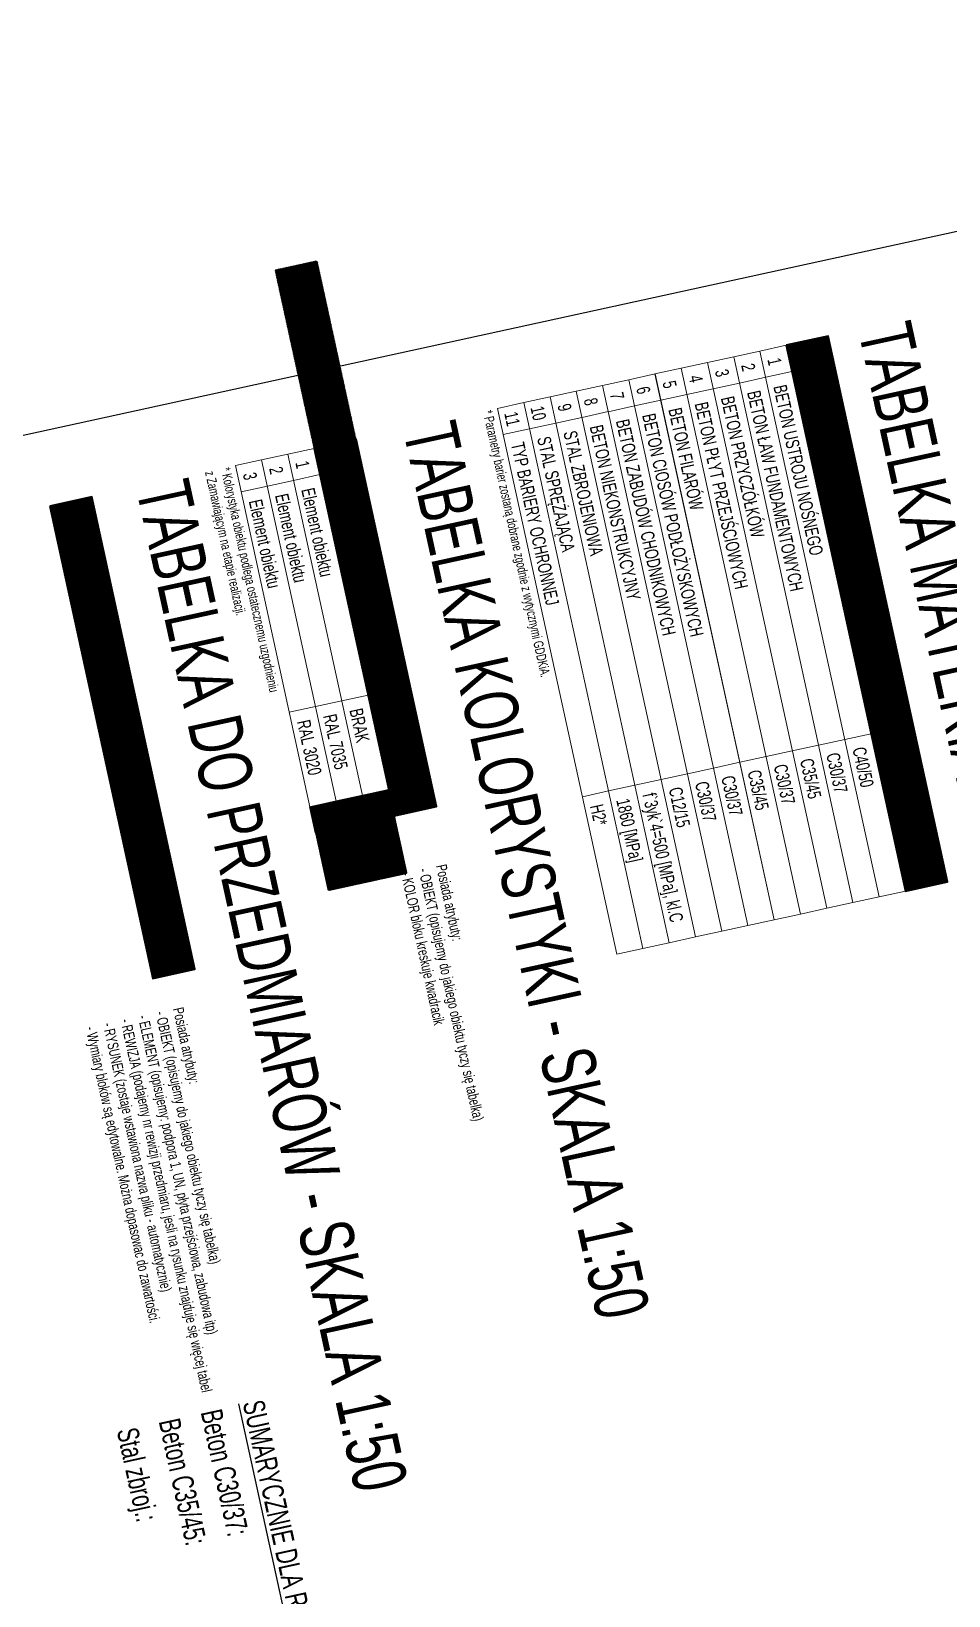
# Model space of a CAD drawing. Header units: metres. Extents: x 8416582 to 8417409, y 5771873 to 5772737.
# Drawn here: x 8416772.39 to 8416780.93, y 5772718.68 to 5772733.24 of the extents above; entities that cross this region are included whole.
import ezdxf
from ezdxf.enums import TextEntityAlignment as Align

# ---------------------------------------------------------------- set-up
doc = ezdxf.new("R2010")
doc.units = ezdxf.units.M
for name, color, linetype, lineweight in [('AII_M_kreskowanie', 8, 'Continuous', 0), ('AII_M_legenda', 1, 'Continuous', 25), ('AII_M_opisy', 1, 'Continuous', 25), ('AII_M_opisy tabele', 1, 'Continuous', 25)]:
    doc.layers.add(name, color=color, linetype=linetype, lineweight=lineweight)
doc.layers.add('AII_M_pomoc', color=30, linetype='Continuous', plot=False)
doc.layers.add('AII_M_przedmiar', color=1, linetype='Continuous', plot=False)
doc.styles.add('CDMSTYLE', font='CDMSIMPL.shx', dxfattribs={"width": 0.7, "bigfont": 'CDMBIGPL.shx'})
pattern_1 = [(45, (-11, 4e-08), (-0.02245064, 0.02245064), [])]

# ---------------------------------------------------------------- blocks, each defined once
blk = doc.blocks.new('*U398')
at = {"layer": 'AII_M_legenda', "linetype": 'Continuous', "lineweight": 25}
h = blk.add_hatch(dxfattribs=at)
h.set_pattern_fill('ANSI37', color=254, scale=0.04)
h.set_pattern_definition([(45, (-246.66827, -46.22293), (-0.08980256, 0.08980256), []), (135, (-246.66827, -46.22293), (-0.08980256, -0.08980256), [])])
h.paths.add_polyline_path([(0, 0), (90, 0), (90, 8), (0, 8)])
at = {"layer": 'AII_M_legenda', "color": 2, "linetype": 'Continuous', "lineweight": 35}
blk.add_lwpolyline([(0, 0), (90, 0), (90, 8), (0, 8)], close=True, dxfattribs=at)
at = {"lineweight": 25, "style": 'CDMSTYLE', "width": 0.7, "flags": 9}
for tag, p in [('OBIEKT', (-17.5, 2.25)), ('ELEMENT', (-2.5, 2.25))]:
    blk.add_attdef(tag, text='', height=2.5, dxfattribs=at).set_placement(p, align=Align.MIDDLE_RIGHT)
at = {"layer": 'AII_M_legenda', "color": 3, "linetype": 'Continuous', "lineweight": -2, "style": 'CDMSTYLE', "width": 0.6}
blk.add_attdef('NAGŁÓWEK', text='', height=4, rotation=360, dxfattribs=at).set_placement((4, 4), align=Align.MIDDLE_LEFT)
blk = doc.blocks.new('*U91')
at = {"layer": 'AII_M_legenda', "color": 1, "linetype": 'Continuous', "lineweight": 18, "ltscale": 0.4}
for p, q in [((0, 0), (0, -5)), ((104, 0), (0, 0)), ((5, 0), (5, -5)), ((74, 0), (74, -5)), ((104, -5), (104, 0)), ((104, -5), (0, -5))]:
    blk.add_line(p, q, dxfattribs=at)
at = {"lineweight": 25, "style": 'CDMSTYLE', "width": 0.7, "flags": 9}
for tag, p in [('OBIEKT', (-17.5, -2.75)), ('ELEMENT', (-2.5, -2.75))]:
    blk.add_attdef(tag, text='', height=2.5, dxfattribs=at).set_placement(p, align=Align.MIDDLE_RIGHT)
at = {"layer": 'AII_M_legenda', "color": 1, "lineweight": 25, "style": 'CDMSTYLE', "width": 0.7, "flags": 8}
blk.add_attdef('NR', text='', height=2.5, dxfattribs=at).set_placement((2.5, -2.75), align=Align.MIDDLE_CENTER)
for tag, p in [('NAZWA', (7, -2.75)), ('OPIS', (76, -2.75))]:
    blk.add_attdef(tag, text='', height=2.5, dxfattribs=at).set_placement(p, align=Align.MIDDLE_LEFT)
blk = doc.blocks.new('*U413')
at = {"layer": 'AII_M_legenda', "linetype": 'Continuous', "lineweight": 25}
h = blk.add_hatch(dxfattribs=at)
h.set_pattern_fill('ANSI37', color=254, scale=0.04)
h.set_pattern_definition([(45, (-266.66827, -46.22293), (-0.08980256, 0.08980256), []), (135, (-266.66827, -46.22293), (-0.08980256, -0.08980256), [])])
h.paths.add_polyline_path([(-34, 0), (70, 0), (70, 8), (-34, 8)])
at = {"layer": 'AII_M_legenda', "color": 2, "linetype": 'Continuous', "lineweight": 35}
blk.add_lwpolyline([(0, 0), (70, 0), (70, 8), (0, 8)], close=True, dxfattribs=at)
at = {"lineweight": 25, "style": 'CDMSTYLE', "width": 0.7, "flags": 9}
for tag, p in [('OBIEKT', (-17.5, 2.25)), ('ELEMENT', (-2.5, 2.25))]:
    blk.add_attdef(tag, text='', height=2.5, dxfattribs=at).set_placement(p, align=Align.MIDDLE_RIGHT)
at = {"layer": 'AII_M_legenda', "color": 3, "linetype": 'Continuous', "lineweight": -2, "style": 'CDMSTYLE', "width": 0.6}
blk.add_attdef('NAGŁÓWEK', text='', height=4, rotation=360, dxfattribs=at).set_placement((4, 4), align=Align.MIDDLE_LEFT)
blk = doc.blocks.new('*U411')
at = {"layer": 'AII_M_kreskowanie', "lineweight": 13}
h = blk.add_hatch(dxfattribs=at)
h.set_pattern_fill('ANSI31', color=0, scale=0.01)
h.set_pattern_definition([(45, (-11, 4e-08), (-0.02245064, 0.02245064), [])])
h.paths.add_polyline_path([(65, 0), (81, 0), (81, -5), (65, -5)])
at = {"layer": 'AII_M_legenda', "color": 1, "linetype": 'Continuous', "lineweight": 18, "ltscale": 0.4}
for p, q in [((0, 0), (0, -5)), ((70, 0), (0, 0)), ((5, 0), (5, -5)), ((47, 0), (47, -5)), ((65, 0), (65, -5)), ((70, -5), (70, 0)), ((70, -5), (0, -5))]:
    blk.add_line(p, q, dxfattribs=at)
at = {"layer": 'Defpoints', "lineweight": 25, "elevation": 0}
blk.add_lwpolyline([(65, 0), (70, 0), (70, -5), (65, -5)], close=True, dxfattribs=at)
at = {"lineweight": 25, "style": 'CDMSTYLE', "width": 0.7, "flags": 9}
for tag, p in [('OBIEKT', (-17.5, -2.75)), ('ELEMENT', (-2.5, -2.75))]:
    blk.add_attdef(tag, text='', height=2.5, dxfattribs=at).set_placement(p, align=Align.MIDDLE_RIGHT)
at = {"layer": 'AII_M_legenda', "color": 1, "lineweight": 25, "style": 'CDMSTYLE', "width": 0.7, "flags": 8}
blk.add_attdef('NR', text='', height=2.5, dxfattribs=at).set_placement((2.5, -2.75), align=Align.MIDDLE_CENTER)
for tag, p in [('NAZWA', (7, -2.75)), ('KLASA', (49, -2.75))]:
    blk.add_attdef(tag, text='', height=2.5, dxfattribs=at).set_placement(p, align=Align.MIDDLE_LEFT)
blk = doc.blocks.new('*U412')
at = {"layer": 'AII_M_kreskowanie', "lineweight": 13}
h = blk.add_hatch(dxfattribs=at)
h.set_pattern_fill('ANSI31', color=0, scale=0.01)
h.set_pattern_definition(pattern_1)
h.paths.add_polyline_path([(65, 0), (81, 0), (81, -5), (65, -5)])
at = {"layer": 'AII_M_legenda', "color": 1, "linetype": 'Continuous', "lineweight": 18, "ltscale": 0.4}
for p, q in [((0, 0), (0, -5)), ((70, 0), (0, 0)), ((5, 0), (5, -5)), ((47, 0), (47, -5)), ((65, 0), (65, -5)), ((70, -5), (70, 0)), ((70, -5), (0, -5))]:
    blk.add_line(p, q, dxfattribs=at)
at = {"layer": 'Defpoints', "lineweight": 25, "elevation": 0}
blk.add_lwpolyline([(65, 0), (70, 0), (70, -5), (65, -5)], close=True, dxfattribs=at)
at = {"lineweight": 25, "style": 'CDMSTYLE', "width": 0.7, "flags": 9}
for tag, p in [('OBIEKT', (-17.5, -2.75)), ('ELEMENT', (-2.5, -2.75))]:
    blk.add_attdef(tag, text='', height=2.5, dxfattribs=at).set_placement(p, align=Align.MIDDLE_RIGHT)
at = {"layer": 'AII_M_legenda', "color": 1, "lineweight": 25, "style": 'CDMSTYLE', "width": 0.7, "flags": 8}
blk.add_attdef('NR', text='', height=2.5, dxfattribs=at).set_placement((2.5, -2.75), align=Align.MIDDLE_CENTER)
for tag, p in [('NAZWA', (7, -2.75)), ('KLASA', (49, -2.75))]:
    blk.add_attdef(tag, text='', height=2.5, dxfattribs=at).set_placement(p, align=Align.MIDDLE_LEFT)
blk = doc.blocks.new('*U410')
at = {"layer": 'AII_M_kreskowanie', "lineweight": 13}
h = blk.add_hatch(dxfattribs=at)
h.set_pattern_fill('ANSI31', color=0, scale=0.01)
h.set_pattern_definition(pattern_1)
h.paths.add_polyline_path([(65, 0), (81, 0), (81, -5), (65, -5)])
at = {"layer": 'AII_M_legenda', "color": 1, "linetype": 'Continuous', "lineweight": 18, "ltscale": 0.4}
for p, q in [((0, 0), (0, -5)), ((70, 0), (0, 0)), ((5, 0), (5, -5)), ((47, 0), (47, -5)), ((65, 0), (65, -5)), ((70, -5), (70, 0)), ((70, -5), (0, -5))]:
    blk.add_line(p, q, dxfattribs=at)
at = {"layer": 'Defpoints', "lineweight": 25, "elevation": 0}
blk.add_lwpolyline([(65, 0), (70, 0), (70, -5), (65, -5)], close=True, dxfattribs=at)
at = {"lineweight": 25, "style": 'CDMSTYLE', "width": 0.7, "flags": 9}
for tag, p in [('OBIEKT', (-17.5, -2.75)), ('ELEMENT', (-2.5, -2.75))]:
    blk.add_attdef(tag, text='', height=2.5, dxfattribs=at).set_placement(p, align=Align.MIDDLE_RIGHT)
at = {"layer": 'AII_M_legenda', "color": 1, "lineweight": 25, "style": 'CDMSTYLE', "width": 0.7, "flags": 8}
blk.add_attdef('NR', text='', height=2.5, dxfattribs=at).set_placement((2.5, -2.75), align=Align.MIDDLE_CENTER)
for tag, p in [('NAZWA', (7, -2.75)), ('KLASA', (49, -2.75))]:
    blk.add_attdef(tag, text='', height=2.5, dxfattribs=at).set_placement(p, align=Align.MIDDLE_LEFT)
blk = doc.blocks.new('*U93')
at = {"layer": 'AII_M_legenda', "color": 1, "linetype": 'Continuous', "lineweight": 18, "ltscale": 0.4}
for p, q in [((0, 0), (0, -5)), ((104, 0), (0, 0)), ((5, 0), (5, -5)), ((74, 0), (74, -5)), ((104, -5), (104, 0)), ((104, -5), (0, -5))]:
    blk.add_line(p, q, dxfattribs=at)
at = {"lineweight": 25, "style": 'CDMSTYLE', "width": 0.7, "flags": 9}
for tag, p in [('OBIEKT', (-17.5, -2.75)), ('ELEMENT', (-2.5, -2.75))]:
    blk.add_attdef(tag, text='', height=2.5, dxfattribs=at).set_placement(p, align=Align.MIDDLE_RIGHT)
at = {"layer": 'AII_M_legenda', "color": 1, "lineweight": 25, "style": 'CDMSTYLE', "width": 0.7, "flags": 8}
blk.add_attdef('NR', text='', height=2.5, dxfattribs=at).set_placement((2.5, -2.75), align=Align.MIDDLE_CENTER)
for tag, p in [('NAZWA', (7, -2.75)), ('OPIS', (76, -2.75))]:
    blk.add_attdef(tag, text='', height=2.5, dxfattribs=at).set_placement(p, align=Align.MIDDLE_LEFT)
blk = doc.blocks.new('*U92')
at = {"layer": 'AII_M_legenda', "linetype": 'Continuous', "lineweight": 25}
h = blk.add_hatch(dxfattribs=at)
h.set_pattern_fill('ANSI37', color=254, scale=0.04)
h.set_pattern_definition([(45, (-232.66827, -46.22293), (-0.08980256, 0.08980256), []), (135, (-232.66827, -46.22293), (-0.08980256, -0.08980256), [])])
h.paths.add_polyline_path([(0, 0), (104, 0), (104, 8), (0, 8)])
at = {"layer": 'AII_M_legenda', "color": 2, "linetype": 'Continuous', "lineweight": 35}
blk.add_lwpolyline([(0, 0), (104, 0), (104, 8), (0, 8)], close=True, dxfattribs=at)
at = {"lineweight": 25, "style": 'CDMSTYLE', "width": 0.7, "flags": 9}
for tag, p in [('OBIEKT', (-17.5, 2.25)), ('ELEMENT', (-2.5, 2.25))]:
    blk.add_attdef(tag, text='', height=2.5, dxfattribs=at).set_placement(p, align=Align.MIDDLE_RIGHT)
at = {"layer": 'AII_M_legenda', "color": 3, "linetype": 'Continuous', "lineweight": -2, "style": 'CDMSTYLE', "width": 0.6}
blk.add_attdef('NAGŁÓWEK', text='', height=4, rotation=360, dxfattribs=at).set_placement((4, 4), align=Align.MIDDLE_LEFT)

msp = doc.modelspace()

# ---------------------------------------------------------------- linework, layer by layer
at = {"layer": 'AII_M_pomoc', "linetype": 'Continuous', "lineweight": 25}
msp.add_lwpolyline([(8416789.5323, 5772733.2416), (8416792.3474, 5772720.3521), (8416762.8419, 5772713.908), (8416760.0268, 5772726.7975)], close=True, dxfattribs=at)

# ---------------------------------------------------------------- block references
at = {"layer": 'AII_M_opisy tabele', "xscale": 0.04999999999999999, "yscale": 0.04999999999999999, "zscale": 0.04999999999999999, "rotation": 282.3200789319986}
for name, p, values in [('*U413', (8416775.024, 5772729.3592), {'NAGŁÓWEK': 'KOLORYSTYKA OBIEKTU*'}), ('*U92', (8416779.4176, 5772730.3188), {'NAGŁÓWEK': 'DANE MATERIAŁOWE'})]:
    msp.add_blockref(name, p, dxfattribs=at).add_auto_attribs(values)
at = {"layer": 'AII_M_opisy tabele'}
ref = msp.add_blockref('*U93', (8416779.4176, 5772730.3188), dxfattribs=dict(at, xscale=0.04999999999999999, yscale=0.04999999999999999, zscale=0.04999999999999999, rotation=282.3200789319986))
ref.add_attrib('NR', '1', dxfattribs={"layer": 'AII_M_legenda', "color": 1, "lineweight": 25, "height": 0.125, "rotation": 282.32008, "style": 'CDMSTYLE', "width": 0.7}).set_placement((8416779.3099, 5772730.1673), align=Align.MIDDLE_CENTER)
ref.add_attrib('NAZWA', 'BETON USTROJU NOŚNEGO', dxfattribs={"layer": 'AII_M_legenda', "color": 1, "lineweight": 25, "height": 0.125, "rotation": 282.32008, "style": 'CDMSTYLE', "width": 0.7}).set_placement((8416779.3579, 5772729.9475), align=Align.MIDDLE_LEFT)
ref.add_attrib('OPIS', 'C40/50', dxfattribs={"layer": 'AII_M_legenda', "color": 1, "lineweight": 25, "height": 0.125, "rotation": 282.32008, "style": 'CDMSTYLE', "width": 0.7}).set_placement((8416780.094, 5772726.577), align=Align.MIDDLE_LEFT)
ref = msp.add_blockref('*U91', (8416778.6848, 5772730.1588), dxfattribs=dict(at, xscale=0.04999999999999999, yscale=0.04999999999999999, zscale=0.04999999999999999, rotation=282.3200789319986))
ref.add_attrib('NR', '4', dxfattribs={"layer": 'AII_M_legenda', "color": 1, "lineweight": 25, "height": 0.125, "rotation": 282.32008, "style": 'CDMSTYLE', "width": 0.7}).set_placement((8416778.5772, 5772730.0073), align=Align.MIDDLE_CENTER)
ref.add_attrib('NAZWA', 'BETON PŁYT PRZEJŚCIOWYCH', dxfattribs={"layer": 'AII_M_legenda', "color": 1, "lineweight": 25, "height": 0.125, "rotation": 282.32008, "style": 'CDMSTYLE', "width": 0.7}).set_placement((8416778.6252, 5772729.7875), align=Align.MIDDLE_LEFT)
ref.add_attrib('OPIS', 'C30/37', dxfattribs={"layer": 'AII_M_legenda', "color": 1, "lineweight": 25, "height": 0.125, "rotation": 282.32008, "style": 'CDMSTYLE', "width": 0.7}).set_placement((8416779.3613, 5772726.4169), align=Align.MIDDLE_LEFT)
ref = msp.add_blockref('*U91', (8416778.9291, 5772730.2121), dxfattribs=dict(at, xscale=0.04999999999999999, yscale=0.04999999999999999, zscale=0.04999999999999999, rotation=282.3200789319986))
ref.add_attrib('NR', '3', dxfattribs={"layer": 'AII_M_legenda', "color": 1, "lineweight": 25, "height": 0.125, "rotation": 282.32008, "style": 'CDMSTYLE', "width": 0.7}).set_placement((8416778.8214, 5772730.0607), align=Align.MIDDLE_CENTER)
ref.add_attrib('NAZWA', 'BETON PRZYCZÓŁKÓW', dxfattribs={"layer": 'AII_M_legenda', "color": 1, "lineweight": 25, "height": 0.125, "rotation": 282.32008, "style": 'CDMSTYLE', "width": 0.7}).set_placement((8416778.8694, 5772729.8408), align=Align.MIDDLE_LEFT)
ref.add_attrib('OPIS', 'C35/45', dxfattribs={"layer": 'AII_M_legenda', "color": 1, "lineweight": 25, "height": 0.125, "rotation": 282.32008, "style": 'CDMSTYLE', "width": 0.7}).set_placement((8416779.6056, 5772726.4703), align=Align.MIDDLE_LEFT)
ref = msp.add_blockref('*U91', (8416779.1733, 5772730.2655), dxfattribs=dict(at, xscale=0.04999999999999999, yscale=0.04999999999999999, zscale=0.04999999999999999, rotation=282.3200789319986))
ref.add_attrib('NR', '2', dxfattribs={"layer": 'AII_M_legenda', "color": 1, "lineweight": 25, "height": 0.125, "rotation": 282.32008, "style": 'CDMSTYLE', "width": 0.7}).set_placement((8416779.0657, 5772730.114), align=Align.MIDDLE_CENTER)
ref.add_attrib('NAZWA', 'BETON ŁAW FUNDAMENTOWYCH', dxfattribs={"layer": 'AII_M_legenda', "color": 1, "lineweight": 25, "height": 0.125, "rotation": 282.32008, "style": 'CDMSTYLE', "width": 0.7}).set_placement((8416779.1137, 5772729.8942), align=Align.MIDDLE_LEFT)
ref.add_attrib('OPIS', 'C30/37', dxfattribs={"layer": 'AII_M_legenda', "color": 1, "lineweight": 25, "height": 0.125, "rotation": 282.32008, "style": 'CDMSTYLE', "width": 0.7}).set_placement((8416779.8498, 5772726.5236), align=Align.MIDDLE_LEFT)
ref = msp.add_blockref('*U91', (8416778.1964, 5772730.0521), dxfattribs=dict(at, xscale=0.04999999999999999, yscale=0.04999999999999999, zscale=0.04999999999999999, rotation=282.3200789319986))
ref.add_attrib('NR', '6', dxfattribs={"layer": 'AII_M_legenda', "color": 1, "lineweight": 25, "height": 0.125, "rotation": 282.32008, "style": 'CDMSTYLE', "width": 0.7}).set_placement((8416778.0887, 5772729.9006), align=Align.MIDDLE_CENTER)
ref.add_attrib('NAZWA', 'BETON CIOSÓW PODŁOŻYSKOWYCH', dxfattribs={"layer": 'AII_M_legenda', "color": 1, "lineweight": 25, "height": 0.125, "rotation": 282.32008, "style": 'CDMSTYLE', "width": 0.7}).set_placement((8416778.1367, 5772729.6808), align=Align.MIDDLE_LEFT)
ref.add_attrib('OPIS', 'C30/37', dxfattribs={"layer": 'AII_M_legenda', "color": 1, "lineweight": 25, "height": 0.125, "rotation": 282.32008, "style": 'CDMSTYLE', "width": 0.7}).set_placement((8416778.8728, 5772726.3103), align=Align.MIDDLE_LEFT)
ref = msp.add_blockref('*U91', (8416778.4406, 5772730.1054), dxfattribs=dict(at, xscale=0.04999999999999999, yscale=0.04999999999999999, zscale=0.04999999999999999, rotation=282.3200789319986))
ref.add_attrib('NR', '5', dxfattribs={"layer": 'AII_M_legenda', "color": 1, "lineweight": 25, "height": 0.125, "rotation": 282.32008, "style": 'CDMSTYLE', "width": 0.7}).set_placement((8416778.3329, 5772729.954), align=Align.MIDDLE_CENTER)
ref.add_attrib('NAZWA', 'BETON FILARÓW', dxfattribs={"layer": 'AII_M_legenda', "color": 1, "lineweight": 25, "height": 0.125, "rotation": 282.32008, "style": 'CDMSTYLE', "width": 0.7}).set_placement((8416778.3809, 5772729.7341), align=Align.MIDDLE_LEFT)
ref.add_attrib('OPIS', 'C35/45', dxfattribs={"layer": 'AII_M_legenda', "color": 1, "lineweight": 25, "height": 0.125, "rotation": 282.32008, "style": 'CDMSTYLE', "width": 0.7}).set_placement((8416779.1171, 5772726.3636), align=Align.MIDDLE_LEFT)
ref = msp.add_blockref('*U91', (8416777.4636, 5772729.8921), dxfattribs=dict(at, xscale=0.04999999999999999, yscale=0.04999999999999999, zscale=0.04999999999999999, rotation=282.3200789319986))
ref.add_attrib('NR', '9', dxfattribs={"layer": 'AII_M_legenda', "color": 1, "lineweight": 25, "height": 0.125, "rotation": 282.32008, "style": 'CDMSTYLE', "width": 0.7}).set_placement((8416777.356, 5772729.7406), align=Align.MIDDLE_CENTER)
ref.add_attrib('NAZWA', 'STAL ZBROJENIOWA', dxfattribs={"layer": 'AII_M_legenda', "color": 1, "lineweight": 25, "height": 0.125, "rotation": 282.32008, "style": 'CDMSTYLE', "width": 0.7}).set_placement((8416777.404, 5772729.5208), align=Align.MIDDLE_LEFT)
ref.add_attrib('OPIS', 'f`3yk`4=500 [MPa], kl.C', dxfattribs={"layer": 'AII_M_legenda', "color": 1, "lineweight": 25, "height": 0.125, "rotation": 282.32008, "style": 'CDMSTYLE', "width": 0.7}).set_placement((8416778.1401, 5772726.1502), align=Align.MIDDLE_LEFT)
ref = msp.add_blockref('*U91', (8416777.7079, 5772729.9454), dxfattribs=dict(at, xscale=0.04999999999999999, yscale=0.04999999999999999, zscale=0.04999999999999999, rotation=282.3200789319986))
ref.add_attrib('NR', '8', dxfattribs={"layer": 'AII_M_legenda', "color": 1, "lineweight": 25, "height": 0.125, "rotation": 282.32008, "style": 'CDMSTYLE', "width": 0.7}).set_placement((8416777.6002, 5772729.7939), align=Align.MIDDLE_CENTER)
ref.add_attrib('NAZWA', 'BETON NIEKONSTRUKCYJNY', dxfattribs={"layer": 'AII_M_legenda', "color": 1, "lineweight": 25, "height": 0.125, "rotation": 282.32008, "style": 'CDMSTYLE', "width": 0.7}).set_placement((8416777.6482, 5772729.5741), align=Align.MIDDLE_LEFT)
ref.add_attrib('OPIS', 'C12/15', dxfattribs={"layer": 'AII_M_legenda', "color": 1, "lineweight": 25, "height": 0.125, "rotation": 282.32008, "style": 'CDMSTYLE', "width": 0.7}).set_placement((8416778.3844, 5772726.2036), align=Align.MIDDLE_LEFT)
ref = msp.add_blockref('*U91', (8416777.9521, 5772729.9987), dxfattribs=dict(at, xscale=0.04999999999999999, yscale=0.04999999999999999, zscale=0.04999999999999999, rotation=282.3200789319986))
ref.add_attrib('NR', '7', dxfattribs={"layer": 'AII_M_legenda', "color": 1, "lineweight": 25, "height": 0.125, "rotation": 282.32008, "style": 'CDMSTYLE', "width": 0.7}).set_placement((8416777.8444, 5772729.8473), align=Align.MIDDLE_CENTER)
ref.add_attrib('NAZWA', 'BETON ZABUDÓW CHODNIKOWYCH', dxfattribs={"layer": 'AII_M_legenda', "color": 1, "lineweight": 25, "height": 0.125, "rotation": 282.32008, "style": 'CDMSTYLE', "width": 0.7}).set_placement((8416777.8925, 5772729.6275), align=Align.MIDDLE_LEFT)
ref.add_attrib('OPIS', 'C30/37', dxfattribs={"layer": 'AII_M_legenda', "color": 1, "lineweight": 25, "height": 0.125, "rotation": 282.32008, "style": 'CDMSTYLE', "width": 0.7}).set_placement((8416778.6286, 5772726.2569), align=Align.MIDDLE_LEFT)
ref = msp.add_blockref('*U91', (8416776.9751, 5772729.7854), dxfattribs=dict(at, xscale=0.04999999999999999, yscale=0.04999999999999999, zscale=0.04999999999999999, rotation=282.3200789319986))
ref.add_attrib('NR', '11', dxfattribs={"layer": 'AII_M_legenda', "color": 1, "lineweight": 25, "height": 0.125, "rotation": 282.32008, "style": 'CDMSTYLE', "width": 0.7}).set_placement((8416776.8675, 5772729.6339), align=Align.MIDDLE_CENTER)
ref.add_attrib('NAZWA', 'TYP BARIERY OCHRONNEJ', dxfattribs={"layer": 'AII_M_legenda', "color": 1, "lineweight": 25, "height": 0.125, "rotation": 282.32008, "style": 'CDMSTYLE', "width": 0.7}).set_placement((8416776.9155, 5772729.4141), align=Align.MIDDLE_LEFT)
ref.add_attrib('OPIS', 'H2*', dxfattribs={"layer": 'AII_M_legenda', "color": 1, "lineweight": 25, "height": 0.125, "rotation": 282.32008, "style": 'CDMSTYLE', "width": 0.7}).set_placement((8416777.6516, 5772726.0435), align=Align.MIDDLE_LEFT)
ref = msp.add_blockref('*U91', (8416777.2194, 5772729.8387), dxfattribs=dict(at, xscale=0.04999999999999999, yscale=0.04999999999999999, zscale=0.04999999999999999, rotation=282.3200789319986))
ref.add_attrib('NR', '10', dxfattribs={"layer": 'AII_M_legenda', "color": 1, "lineweight": 25, "height": 0.125, "rotation": 282.32008, "style": 'CDMSTYLE', "width": 0.7}).set_placement((8416777.1117, 5772729.6873), align=Align.MIDDLE_CENTER)
ref.add_attrib('NAZWA', 'STAL SPRĘŻAJĄCA', dxfattribs={"layer": 'AII_M_legenda', "color": 1, "lineweight": 25, "height": 0.125, "rotation": 282.32008, "style": 'CDMSTYLE', "width": 0.7}).set_placement((8416777.1597, 5772729.4674), align=Align.MIDDLE_LEFT)
ref.add_attrib('OPIS', '1860 [MPa]', dxfattribs={"layer": 'AII_M_legenda', "color": 1, "lineweight": 25, "height": 0.125, "rotation": 282.32008, "style": 'CDMSTYLE', "width": 0.7}).set_placement((8416777.8959, 5772726.0969), align=Align.MIDDLE_LEFT)
at = {"layer": 'AII_M_opisy tabele', "color": 9}
ref = msp.add_blockref('*U412', (8416774.7798, 5772729.3059), dxfattribs=dict(at, xscale=0.04999999999999999, yscale=0.04999999999999999, zscale=0.04999999999999999, rotation=282.3200789319986))
ref.add_attrib('NR', '2', dxfattribs={"layer": 'AII_M_legenda', "color": 1, "lineweight": 25, "height": 0.125, "rotation": 282.32008, "style": 'CDMSTYLE', "width": 0.7}).set_placement((8416774.6721, 5772729.1544), align=Align.MIDDLE_CENTER)
ref.add_attrib('NAZWA', 'Element obiektu', dxfattribs={"layer": 'AII_M_legenda', "color": 1, "lineweight": 25, "height": 0.125, "rotation": 282.32008, "style": 'CDMSTYLE', "width": 0.7}).set_placement((8416774.7201, 5772728.9346), align=Align.MIDDLE_LEFT)
ref.add_attrib('KLASA', 'RAL 7035', dxfattribs={"layer": 'AII_M_legenda', "color": 1, "lineweight": 25, "height": 0.125, "rotation": 282.32008, "style": 'CDMSTYLE', "width": 0.7}).set_placement((8416775.1682, 5772726.883), align=Align.MIDDLE_LEFT)
at = {"layer": 'AII_M_opisy tabele', "color": 7, "true_color": 0xffffff}
ref = msp.add_blockref('*U411', (8416775.024, 5772729.3592), dxfattribs=dict(at, xscale=0.04999999999999999, yscale=0.04999999999999999, zscale=0.04999999999999999, rotation=282.3200789319986))
ref.add_attrib('NR', '1', dxfattribs={"layer": 'AII_M_legenda', "color": 1, "lineweight": 25, "height": 0.125, "rotation": 282.32008, "style": 'CDMSTYLE', "width": 0.7}).set_placement((8416774.9163, 5772729.2078), align=Align.MIDDLE_CENTER)
ref.add_attrib('NAZWA', 'Element obiektu', dxfattribs={"layer": 'AII_M_legenda', "color": 1, "lineweight": 25, "height": 0.125, "rotation": 282.32008, "style": 'CDMSTYLE', "width": 0.7}).set_placement((8416774.9644, 5772728.988), align=Align.MIDDLE_LEFT)
ref.add_attrib('KLASA', 'BRAK', dxfattribs={"layer": 'AII_M_legenda', "color": 1, "lineweight": 25, "height": 0.125, "rotation": 282.32008, "style": 'CDMSTYLE', "width": 0.7}).set_placement((8416775.4124, 5772726.9363), align=Align.MIDDLE_LEFT)
at = {"layer": 'AII_M_opisy tabele', "color": 22}
ref = msp.add_blockref('*U410', (8416774.5355, 5772729.2525), dxfattribs=dict(at, xscale=0.04999999999999999, yscale=0.04999999999999999, zscale=0.04999999999999999, rotation=282.3200789319986))
ref.add_attrib('NR', '3', dxfattribs={"layer": 'AII_M_legenda', "color": 1, "lineweight": 25, "height": 0.125, "rotation": 282.32008, "style": 'CDMSTYLE', "width": 0.7}).set_placement((8416774.4279, 5772729.1011), align=Align.MIDDLE_CENTER)
ref.add_attrib('NAZWA', 'Element obiektu', dxfattribs={"layer": 'AII_M_legenda', "color": 1, "lineweight": 25, "height": 0.125, "rotation": 282.32008, "style": 'CDMSTYLE', "width": 0.7}).set_placement((8416774.4759, 5772728.8813), align=Align.MIDDLE_LEFT)
ref.add_attrib('KLASA', 'RAL 3020', dxfattribs={"layer": 'AII_M_legenda', "color": 1, "lineweight": 25, "height": 0.125, "rotation": 282.32008, "style": 'CDMSTYLE', "width": 0.7}).set_placement((8416774.924, 5772726.8296), align=Align.MIDDLE_LEFT)
at = {"layer": 'AII_M_opisy tabele'}
ref = msp.add_blockref('*U398', (8416772.5636, 5772728.8219), dxfattribs=dict(at, xscale=0.05, yscale=0.05, zscale=0.05, rotation=282.3200789319986))
ref.add_attrib('NAGŁÓWEK', 'DANE MATERIAŁOWE', dxfattribs={"layer": 'AII_M_legenda', "color": 3, "linetype": 'Continuous', "lineweight": -2, "height": 0.2, "rotation": 282.32008, "style": 'CDMSTYLE', "width": 0.6, "flags": 8}).set_placement((8416772.8017, 5772728.6692), align=Align.MIDDLE_LEFT)

# ---------------------------------------------------------------- texts
at = {"layer": 'AII_M_opisy', "color": 40, "linetype": 'Continuous', "lineweight": 25, "style": 'CDMSTYLE', "width": 0.7}
for s, p in [('TABELKA MATERIAŁOWA - SKALA 1:50', (8416780.086, 5772730.4603)), ('TABELKA KOLORYSTYKI - SKALA 1:50', (8416775.849, 5772729.5349)), ('TABELKA DO PRZEDMIARÓW - SKALA 1:50', (8416773.3645, 5772728.9923))]:
    msp.add_text(s, height=0.5, rotation=282.32008, dxfattribs=at).set_placement(p)
at = {"layer": 'AII_M_opisy', "color": 30, "linetype": 'Continuous', "lineweight": 25, "char_height": 0.1, "attachment_point": 1, "rotation": 282.32008, "style": 'CDMSTYLE'}
for s, width, insert in [('Posiada atrybuty:\\P- OBIEKT (opisujemy do jakiego obiektu tyczy się tabelka)\\P- KOLOR bloku kreskuje kwadracik', 5.475853, (8416776.255, 5772725.4958)), ('Posiada atrybuty:\\P- OBIEKT (opisujemy do jakiego obiektu tyczy się tabelka)\\P- ELEMENT (opisujemy: podpora 1, UN, płyta przejściowa, zabudowa itp)\\P- REWIZJA (podajemy nr rewizji przedmiaru, jesli na rysunku znajduje się więcej tabel\\P- RYSUNEK (zostaje wstawiona nazwa pliku - automatycznie)\\P- Wymiary bloków są edytowalne. Można dopasowac do zawartości. ', 3.532022, (8416773.8063, 5772724.1651))]:
    msp.add_mtext_dynamic_manual_height_columns(s, width=width, gutter_width=2.5, heights=[0], dxfattribs=dict(at, insert=insert))
at = {"layer": 'AII_M_opisy tabele', "color": 9, "lineweight": 25, "ltscale": 0.5, "char_height": 0.09, "attachment_point": 1, "rotation": 282.32008, "style": 'CDMSTYLE'}
for s, width, insert in [('\\pxi-1,l1;* Parametry barier zostaną dobrane zgodnie z wytycznymi GDDKiA.', 5.2, (8416776.682, 5772729.7214)), ('\\pxi-1,l1;* Kolorystyka obiektu podlega ostatecznemu uzgodnieniu ^Jz Zamawiającym na etapie realizacji. ', 3.5, (8416774.2424, 5772729.1885))]:
    msp.add_mtext_dynamic_manual_height_columns(s, width=width, gutter_width=1.25, heights=[0.3302], dxfattribs=dict(at, insert=insert))
at = {"layer": 'AII_M_przedmiar', "color": 2, "linetype": 'Continuous', "lineweight": 25, "style": 'CDMSTYLE', "width": 0.7}
for s, p in [('Beton C30/37:', (8416773.9671, 5772720.3889)), ('Beton C35/45:', (8416773.5764, 5772720.3035)), ('Stal zbroj.:', (8416773.1856, 5772720.2182))]:
    msp.add_text(s, height=0.2, rotation=282.32008, dxfattribs=at).set_placement(p)
at = {"layer": 'AII_M_przedmiar', "color": 3, "linetype": 'Continuous', "lineweight": 25, "style": 'CDMSTYLE', "width": 0.7}
msp.add_text('%%USUMARYCZNIE DLA RYSUNKU:', height=0.2, rotation=282.32008, dxfattribs=at).set_placement((8416774.3579, 5772720.4742))

doc.saveas('drawing.dxf')
